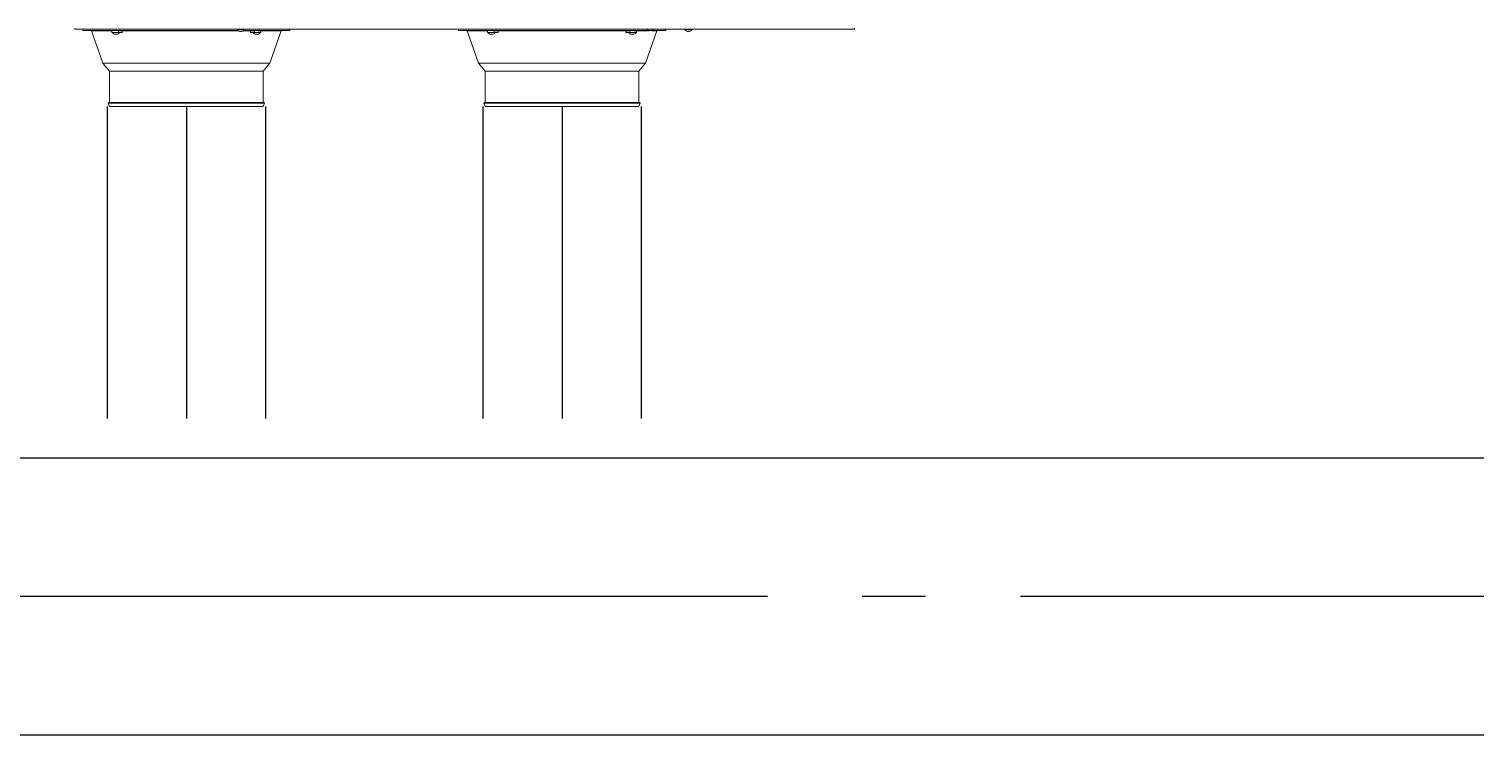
# Model space of a CAD drawing. Header units: millimetres. Extents: x 61566 to 667441, y 0 to 118800.
# Drawn here: x 272941 to 274769, y 53756 to 54649 of the extents above; entities that cross this region are included whole.
import ezdxf

# ---------------------------------------------------------------- set-up
doc = ezdxf.new("R2010")
doc.units = ezdxf.units.MM
doc.header["$LTSCALE"] = 200
doc.linetypes.add('CEN6', pattern=[12, 10, -0.75, 0.5, -0.75])
doc.linetypes.add('CENTER', pattern=[50.8, 31.75, -6.35, 6.35, -6.35])
for name, color, linetype in [('1 EA', 3, 'Continuous'), ('LG-환기', 2, 'Continuous'), ('환기(RA)', 2, 'Continuous'), ('환기(SA)', 3, 'Continuous'), ('환기유니트', 6, 'Continuous')]:
    doc.layers.add(name, color=color, linetype=linetype)

# ---------------------------------------------------------------- blocks, each defined once
blk = doc.blocks.new('상업용 프리미엄 환기 250~500CMH')
at = {"layer": 'LG-환기', "color": 0, "linetype": 'Continuous', "lineweight": 18}
for p, q in [((0, 762.2), (0, 985.6)), ((0, 985.6), (1.3, 985.6)), ((-0.5, 771.3), (-0.5, 780.2)), ((0, 0), (0, 762.2)), ((-2, 736), (-42.8, 721.6)), ((-1.8, 747), (-2, 736)), ((-2, 729.4), (-2, 736)), ((0, 747), (-1.8, 747)), ((-1.8, 729), (-1.8, 747)), ((-93.5, 714.7), (-97.8, 713)), ((-97.8, 519), (-97.8, 713)), ((-93.5, 517.3), (-93.5, 714.7)), ((-92.8, 517.7), (-92.8, 714.3)), ((-52.8, 713), (-92.8, 713)), ((-42.8, 721.6), (-52.8, 713)), ((-52.8, 519), (-52.8, 713)), ((-42.8, 510.3), (-42.8, 721.6)), ((-2, 707.1), (-2, 726.4)), ((-1.8, 726.2), (-1.8, 485)), ((-6.1, 705.5), (-6.5, 705.5)), ((-6.5, 704.7), (-6.1, 704.7)), ((-6.1, 707.2), (-6.1, 707.2)), ((-6.1, 702.9), (-6.1, 702.9)), ((-4, 709.8), (-4.3, 709.8)), ((-4.3, 700.4), (-4.3, 709.8)), ((-4.3, 700.4), (-4, 700.4)), ((-1.8, 710.1), (-4, 710.1)), ((-4, 696.7), (-4, 710.1)), ((-4, 701.6), (-1.9, 701.6)), ((-2, 697.2), (-2, 534.8)), ((-4, 531.6), (-4.3, 531.6)), ((-4.3, 522.2), (-4.3, 531.6)), ((-4, 521.9), (-4, 535.3)), ((-4, 530.4), (-1.9, 530.4)), ((-97.8, 519), (-93.5, 517.3)), ((-92.8, 519), (-52.8, 519)), ((-52.8, 519), (-42.8, 510.3)), ((-6.1, 527.3), (-6.5, 527.3)), ((-6.5, 526.5), (-6.1, 526.5)), ((-6.1, 529.1), (-6.1, 529.1)), ((-6.1, 524.8), (-6.1, 524.8)), ((-4.3, 522.2), (-4, 522.2)), ((-4, 521.9), (-1.8, 521.9)), ((-2, 521.9), (-2, 496)), ((-42.8, 510.3), (-2, 496)), ((-2, 496), (-1.8, 485)), ((-1.8, 485), (0, 485)), ((-2, 261.1), (-42.8, 246.7)), ((-1.8, 272.1), (-2, 261.1)), ((-2, 231.9), (-2, 261.1)), ((0, 272.1), (-1.8, 272.1)), ((-1.8, 272.1), (-1.8, 213.1)), ((-93.5, 239.8), (-97.8, 238.1)), ((-97.8, 44.1), (-97.8, 238.1)), ((-93.5, 42.4), (-93.5, 239.8)), ((-92.8, 42.8), (-92.8, 239.4)), ((-52.8, 238.1), (-92.8, 238.1)), ((-42.8, 246.7), (-52.8, 238.1)), ((-52.8, 44.1), (-52.8, 238.1)), ((-42.8, 35.4), (-42.8, 246.7)), ((-6.1, 230.6), (-6.5, 230.6)), ((-6.5, 229.8), (-6.1, 229.8)), ((-6.1, 232.3), (-6.1, 232.3)), ((-6.1, 228), (-6.1, 228)), ((-4, 234.9), (-4.3, 234.9)), ((-4.3, 225.5), (-4.3, 234.9)), ((-4.3, 225.5), (-4, 225.5)), ((-1.8, 235.2), (-4, 235.2)), ((-4, 221.8), (-4, 235.2)), ((-4, 226.7), (-1.9, 226.7)), ((-2, 222.3), (-2, 212.7)), ((-2, 207.1), (-2, 59.9)), ((-1.8, 206.7), (-1.8, 10.1)), ((-0.5, 205.4), (-0.5, 214.3)), ((-4.3, 47.3), (-4.3, 56.7)), ((-4, 56.7), (-4.3, 56.7)), ((-4, 47), (-4, 60.4)), ((-4, 55.5), (-1.9, 55.5)), ((-97.8, 44.1), (-93.5, 42.4)), ((-92.8, 44.1), (-52.8, 44.1)), ((-52.8, 44.1), (-42.8, 35.4)), ((-6.1, 52.4), (-6.5, 52.4)), ((-6.5, 51.6), (-6.1, 51.6)), ((-6.1, 54.2), (-6.1, 54.2)), ((-6.1, 49.9), (-6.1, 49.9)), ((-4.3, 47.3), (-4, 47.3)), ((-4, 47), (-1.8, 47)), ((-2, 47), (-2, 21.1)), ((-42.8, 35.4), (-2, 21.1)), ((-2, 21.1), (-1.8, 10.1)), ((-1.8, 10.1), (0, 10.1)), ((1.3, 0), (0, 0))]:
    blk.add_line(p, q, dxfattribs=at)
for centre, radius, start, end in [((2.6, 775.7), 5.4, 124.6013, 153.9572), ((2.6, 775.7), 5.4, 206.0849, 235.3987), ((-0.3, 779.9), 0.3, 0, 124.6013), ((-0.3, 771.5), 0.3, 235.3987, 0), ((-93.3, 714.3), 0.5, 0, 111.8014), ((3.6, 727.2), 5.4, 131.7549, 153.9572), ((3.6, 727.2), 5.4, 206.0849, 228.2448), ((-0.4, 705.1), 6.09, 159.3157, 176.2321), ((-0.4, 705.1), 6.09, 183.7679, 200.6843), ((-0.4, 705.1), 6.1, 129.6019, 159.3622), ((-0.4, 705.1), 5.71, 175.982, 184.018), ((-0.4, 705.1), 6.1, 200.6378, 230.3981), ((-0.4, 526.9), 6.1, 129.6019, 159.3622), ((-93.3, 517.7), 0.5, 248.1986, 0), ((-0.4, 526.9), 6.09, 159.3157, 176.2321), ((-0.4, 526.9), 6.09, 183.7679, 200.6843), ((-0.4, 526.9), 5.71, 175.982, 184.018), ((-0.4, 526.9), 6.1, 200.6378, 230.3981), ((-93.3, 239.4), 0.5, 0, 111.8014), ((-0.4, 230.2), 6.09, 159.3157, 176.2321), ((-0.4, 230.2), 6.09, 183.7679, 200.6843), ((-0.4, 230.2), 6.1, 129.6019, 159.3622), ((-0.4, 230.2), 5.71, 175.982, 184.018), ((-0.4, 230.2), 6.1, 200.6378, 230.3981), ((2.6, 209.9), 5.4, 124.6013, 153.9572), ((2.6, 209.9), 5.4, 206.0849, 235.3987), ((-0.3, 214.1), 0.3, 0, 124.6013), ((-0.3, 205.7), 0.3, 235.3987, 0), ((-0.4, 52), 6.1, 129.6019, 159.3622), ((-93.3, 42.8), 0.5, 248.1986, 0), ((-0.4, 52), 6.09, 159.3157, 176.2321), ((-0.4, 52), 6.09, 183.7679, 200.6843), ((-0.4, 52), 5.71, 175.982, 184.018), ((-0.4, 52), 6.1, 200.6378, 230.3981)]:
    blk.add_arc(centre, radius, start, end, dxfattribs=at)
for points, knots in [([(-2.7, 776.4), (-2.7, 776.4), (-2.7, 776.4), (-2.8, 776.3), (-2.8, 776.3), (-2.8, 776.3), (-2.8, 776.3), (-2.8, 776.3), (-2.8, 776.3), (-2.8, 776.2), (-2.8, 776.2), (-2.8, 776.2), (-2.8, 776.2), (-2.8, 776.2), (-2.8, 776.2), (-2.8, 776.1), (-2.8, 776.1), (-2.8, 776.1), (-2.8, 776.1), (-2.8, 776.1), (-2.8, 776.1), (-2.8, 776.1), (-2.7, 776.1), (-2.7, 776.1), (-2.7, 776.1)], [0, 0, 0, 0, 0.125, 0.125, 0.1875, 0.1875, 0.25, 0.25, 0.375, 0.375, 0.4375, 0.4375, 0.5, 0.5, 0.625, 0.625, 0.6875, 0.6875, 0.75, 0.8125, 0.8125, 0.875, 0.875, 1, 1, 1, 1]), ([(-2.7, 775.3), (-2.7, 775.3), (-2.7, 775.3), (-2.8, 775.3), (-2.8, 775.3), (-2.8, 775.3), (-2.8, 775.3), (-2.8, 775.3), (-2.8, 775.3), (-2.8, 775.2), (-2.8, 775.2), (-2.8, 775.2), (-2.8, 775.2), (-2.8, 775.2), (-2.8, 775.2), (-2.8, 775.2), (-2.8, 775.2), (-2.8, 775.1), (-2.8, 775.1), (-2.8, 775.1), (-2.8, 775.1), (-2.8, 775.1), (-2.7, 775), (-2.7, 775), (-2.7, 775)], [0, 0, 0, 0, 0.125, 0.125, 0.1875, 0.1875, 0.25, 0.25, 0.375, 0.375, 0.4375, 0.4375, 0.5, 0.5, 0.625, 0.625, 0.6875, 0.6875, 0.75, 0.8125, 0.8125, 0.875, 0.875, 1, 1, 1, 1]), ([(-2.4, 777.7), (-2.5, 777.5), (-2.6, 777.3), (-2.6, 777), (-2.6, 777), (-2.7, 776.8), (-2.7, 776.8), (-2.7, 776.6), (-2.7, 776.5), (-2.7, 776.4)], [0, 0, 0, 0, 0.5, 0.5, 0.625, 0.625, 0.75, 0.75, 1, 1, 1, 1]), ([(-2.7, 776.1), (-2.7, 776.1), (-2.7, 776.1), (-2.7, 776.1), (-2.7, 776.1), (-2.6, 776.1), (-2.6, 776.1), (-2.6, 776.1), (-2.6, 776.1), (-2.6, 776.1), (-2.5, 776.1), (-2.4, 776.1), (-2.4, 776.1)], [0, 0, 0, 0, 0.25, 0.25, 0.375, 0.375, 0.5, 0.5, 0.625, 0.625, 0.75, 1, 1, 1, 1]), ([(-2.4, 775.3), (-2.4, 775.3), (-2.5, 775.3), (-2.5, 775.3), (-2.6, 775.3), (-2.6, 775.3), (-2.6, 775.3), (-2.7, 775.3), (-2.7, 775.3), (-2.7, 775.3)], [0, 0, 0, 0, 0.25, 0.25, 0.375, 0.375, 0.5, 0.5, 1, 1, 1, 1]), ([(-2.7, 775), (-2.7, 774.8), (-2.7, 774.6), (-2.6, 774.2), (-2.6, 774.1), (-2.5, 774), (-2.5, 773.9), (-2.4, 773.8), (-2.4, 773.8), (-2.4, 773.7)], [0, 0, 0, 0, 0.5, 0.5, 0.75, 0.75, 0.875, 0.875, 1, 1, 1, 1]), ([(-1.7, 727.9), (-1.7, 727.9), (-1.7, 727.9), (-1.8, 727.8), (-1.8, 727.8), (-1.8, 727.8), (-1.8, 727.8), (-1.8, 727.8), (-1.8, 727.7), (-1.8, 727.7), (-1.8, 727.7), (-1.8, 727.7), (-1.8, 727.7), (-1.8, 727.7), (-1.8, 727.7), (-1.8, 727.6), (-1.8, 727.6), (-1.8, 727.6), (-1.8, 727.6), (-1.8, 727.6), (-1.8, 727.6), (-1.8, 727.6), (-1.7, 727.6), (-1.7, 727.6), (-1.7, 727.6)], [0, 0, 0, 0, 0.125, 0.125, 0.1875, 0.1875, 0.25, 0.25, 0.375, 0.375, 0.4375, 0.4375, 0.5, 0.5, 0.625, 0.625, 0.6875, 0.6875, 0.75, 0.8125, 0.8125, 0.875, 0.875, 1, 1, 1, 1]), ([(-1.7, 726.8), (-1.7, 726.8), (-1.7, 726.8), (-1.8, 726.8), (-1.8, 726.8), (-1.8, 726.8), (-1.8, 726.8), (-1.8, 726.8), (-1.8, 726.8), (-1.8, 726.7), (-1.8, 726.7), (-1.8, 726.7), (-1.8, 726.7), (-1.8, 726.7), (-1.8, 726.7), (-1.8, 726.7), (-1.8, 726.6), (-1.8, 726.6), (-1.8, 726.6), (-1.8, 726.6), (-1.8, 726.6), (-1.8, 726.6), (-1.7, 726.5), (-1.7, 726.5), (-1.7, 726.5)], [0, 0, 0, 0, 0.125, 0.125, 0.1875, 0.1875, 0.25, 0.25, 0.375, 0.375, 0.4375, 0.4375, 0.5, 0.5, 0.625, 0.625, 0.6875, 0.6875, 0.75, 0.8125, 0.8125, 0.875, 0.875, 1, 1, 1, 1]), ([(-1.4, 729.2), (-1.5, 729), (-1.6, 728.8), (-1.6, 728.5), (-1.6, 728.5), (-1.7, 728.3), (-1.7, 728.3), (-1.7, 728.1), (-1.7, 728), (-1.7, 727.9)], [0, 0, 0, 0, 0.5, 0.5, 0.625, 0.625, 0.75, 0.75, 1, 1, 1, 1]), ([(-1.7, 727.6), (-1.7, 727.6), (-1.7, 727.6), (-1.7, 727.6), (-1.7, 727.6), (-1.6, 727.6), (-1.6, 727.6), (-1.6, 727.6), (-1.6, 727.6), (-1.6, 727.6), (-1.5, 727.6), (-1.4, 727.6), (-1.4, 727.6)], [0, 0, 0, 0, 0.25, 0.25, 0.375, 0.375, 0.5, 0.5, 0.625, 0.625, 0.75, 1, 1, 1, 1]), ([(-1.4, 726.8), (-1.4, 726.8), (-1.5, 726.8), (-1.5, 726.8), (-1.6, 726.8), (-1.6, 726.8), (-1.6, 726.8), (-1.7, 726.8), (-1.7, 726.8), (-1.7, 726.8)], [0, 0, 0, 0, 0.25, 0.25, 0.375, 0.375, 0.5, 0.5, 1, 1, 1, 1]), ([(-1.7, 726.5), (-1.7, 726.3), (-1.7, 726.1), (-1.6, 725.7), (-1.6, 725.6), (-1.5, 725.5), (-1.5, 725.4), (-1.4, 725.3), (-1.4, 725.3), (-1.4, 725.2)], [0, 0, 0, 0, 0.5, 0.5, 0.75, 0.75, 0.875, 0.875, 1, 1, 1, 1]), ([(-2, 697.2), (-2.1, 697.2), (-2.2, 697.2), (-2.8, 697), (-3.4, 696.9), (-4, 696.7)], [0, 0, 0, 0, 0.13694, 0.13694, 1, 1, 1, 1]), ([(-1.9, 701.6), (-1.9, 701.4), (-1.9, 701.1), (-1.9, 699.7), (-2, 698.5), (-2, 697.2)], [0, 0, 0, 0, 0.144832, 0.144832, 1, 1, 1, 1]), ([(-1.8, 708.6), (-1.8, 708.5), (-1.8, 708.4), (-1.8, 708.2), (-1.8, 708.2), (-1.8, 708.1), (-1.8, 708), (-1.8, 707.9), (-1.8, 707.7), (-1.8, 707.5), (-1.8, 707.2), (-1.8, 706.9), (-1.8, 706.9), (-1.8, 706.7), (-1.8, 706.7), (-1.8, 706.6), (-1.8, 706.6), (-1.8, 706.4), (-1.8, 706.1), (-1.8, 705.7), (-1.8, 705.4), (-1.8, 705.3), (-1.8, 705.1), (-1.8, 705), (-1.8, 704.9), (-1.8, 704.8), (-1.8, 704.7), (-1.8, 704.4), (-1.8, 704.1), (-1.8, 703.8), (-1.8, 703.6), (-1.8, 703.5), (-1.8, 703.3), (-1.8, 703.3), (-1.8, 703), (-1.8, 702.7), (-1.8, 702.5), (-1.8, 702.3), (-1.8, 702.2), (-1.8, 702.1), (-1.8, 702.1), (-1.8, 702), (-1.8, 702), (-1.9, 701.8), (-1.9, 701.7), (-1.9, 701.6)], [0, 0, 0, 0, 0.0625, 0.0625, 0.078125, 0.078125, 0.09375, 0.125, 0.125, 0.1875, 0.25, 0.25, 0.28125, 0.28125, 0.296875, 0.296875, 0.3125, 0.3125, 0.375, 0.4375, 0.4375, 0.5, 0.5, 0.515625, 0.515625, 0.53125, 0.5625, 0.5625, 0.625, 0.6875, 0.6875, 0.71875, 0.71875, 0.75, 0.75, 0.8125, 0.875, 0.875, 0.90625, 0.90625, 0.921875, 0.921875, 0.9375, 0.9375, 1, 1, 1, 1]), ([(-1.8, 710.1), (-1.8, 710.1), (-1.8, 710.1), (-1.8, 710.1), (-1.8, 710.1), (-1.8, 710), (-1.8, 710), (-1.8, 710), (-1.8, 710), (-1.8, 710), (-1.8, 709.9), (-1.8, 709.9), (-1.8, 709.8), (-1.8, 709.7), (-1.8, 709.6), (-1.8, 709.5), (-1.8, 709.4), (-1.8, 709.3), (-1.8, 709.3), (-1.8, 709.2), (-1.8, 709.1), (-1.8, 708.9), (-1.8, 708.7), (-1.8, 708.6)], [0, 0, 0, 0, 0.001248, 0.001248, 0.126092, 0.250936, 0.250936, 0.282147, 0.282147, 0.313358, 0.313358, 0.37578, 0.37578, 0.500624, 0.625468, 0.625468, 0.68789, 0.68789, 0.750312, 0.750312, 0.875156, 0.875156, 1, 1, 1, 1]), ([(-4, 535.3), (-3.4, 535.1), (-2.8, 535), (-2.2, 534.8), (-2.1, 534.8), (-2, 534.8)], [0, 0, 0, 0, 0.86306, 0.86306, 1, 1, 1, 1]), ([(-1.9, 530.4), (-1.9, 530.3), (-1.9, 530.2), (-1.8, 529.9), (-1.8, 529.7), (-1.8, 529.4), (-1.8, 529.2), (-1.8, 529.2), (-1.8, 529.1), (-1.8, 529.1), (-1.8, 529), (-1.8, 528.9), (-1.8, 528.7), (-1.8, 528.4), (-1.8, 528), (-1.8, 527.8), (-1.8, 527.7), (-1.8, 527.6), (-1.8, 527.6), (-1.8, 527.5), (-1.8, 527.4), (-1.8, 527.2), (-1.8, 527.1), (-1.8, 526.7), (-1.8, 526.4), (-1.8, 526.1), (-1.8, 525.9), (-1.8, 525.8), (-1.8, 525.8), (-1.8, 525.7), (-1.8, 525.6), (-1.8, 525.5), (-1.8, 525.3), (-1.8, 525), (-1.8, 524.7), (-1.8, 524.5), (-1.8, 524.4), (-1.8, 524.3), (-1.8, 524.2), (-1.8, 524), (-1.8, 523.9), (-1.8, 523.6), (-1.8, 523.5), (-1.8, 523.4)], [0, 0, 0, 0, 0.0625, 0.0625, 0.125, 0.1875, 0.1875, 0.203125, 0.203125, 0.21875, 0.21875, 0.25, 0.25, 0.3125, 0.375, 0.375, 0.40625, 0.40625, 0.421875, 0.421875, 0.4375, 0.4375, 0.5, 0.5, 0.5625, 0.625, 0.625, 0.640625, 0.640625, 0.65625, 0.65625, 0.6875, 0.6875, 0.75, 0.8125, 0.8125, 0.84375, 0.84375, 0.875, 0.875, 0.9375, 0.9375, 1, 1, 1, 1]), ([(-1.8, 523.4), (-1.8, 523.3), (-1.8, 523.1), (-1.8, 523), (-1.8, 523), (-1.8, 522.9), (-1.8, 522.9), (-1.8, 522.8), (-1.8, 522.7), (-1.8, 522.5), (-1.8, 522.3), (-1.8, 522.3), (-1.8, 522.2), (-1.8, 522.2), (-1.8, 522.2), (-1.8, 522.1), (-1.8, 522.1), (-1.8, 522.1), (-1.8, 522), (-1.8, 521.9), (-1.8, 521.9), (-1.8, 521.9), (-1.8, 521.9), (-1.8, 521.9), (-1.8, 521.9)], [0, 0, 0, 0, 0.124921, 0.124921, 0.156151, 0.156151, 0.187381, 0.249842, 0.249842, 0.374763, 0.499684, 0.499684, 0.562144, 0.562144, 0.593375, 0.593375, 0.624605, 0.624605, 0.749526, 0.874447, 0.874447, 0.999368, 0.999368, 1, 1, 1, 1]), ([(-2, 222.3), (-2.1, 222.3), (-2.2, 222.3), (-2.8, 222.1), (-3.4, 222), (-4, 221.8)], [0, 0, 0, 0, 0.13694, 0.13694, 1, 1, 1, 1]), ([(-1.9, 226.7), (-1.9, 226.5), (-1.9, 226.2), (-1.9, 224.8), (-2, 223.6), (-2, 222.3)], [0, 0, 0, 0, 0.144832, 0.144832, 1, 1, 1, 1]), ([(-1.8, 233.7), (-1.8, 233.6), (-1.8, 233.5), (-1.8, 233.3), (-1.8, 233.3), (-1.8, 233.2), (-1.8, 233.1), (-1.8, 233), (-1.8, 232.8), (-1.8, 232.6), (-1.8, 232.3), (-1.8, 232), (-1.8, 232), (-1.8, 231.8), (-1.8, 231.8), (-1.8, 231.7), (-1.8, 231.7), (-1.8, 231.5), (-1.8, 231.2), (-1.8, 230.8), (-1.8, 230.5), (-1.8, 230.4), (-1.8, 230.2), (-1.8, 230.1), (-1.8, 230), (-1.8, 229.9), (-1.8, 229.8), (-1.8, 229.5), (-1.8, 229.2), (-1.8, 228.9), (-1.8, 228.7), (-1.8, 228.6), (-1.8, 228.4), (-1.8, 228.4), (-1.8, 228.1), (-1.8, 227.8), (-1.8, 227.6), (-1.8, 227.4), (-1.8, 227.3), (-1.8, 227.2), (-1.8, 227.2), (-1.8, 227.1), (-1.8, 227.1), (-1.9, 226.9), (-1.9, 226.8), (-1.9, 226.7)], [0, 0, 0, 0, 0.0625, 0.0625, 0.078125, 0.078125, 0.09375, 0.125, 0.125, 0.1875, 0.25, 0.25, 0.28125, 0.28125, 0.296875, 0.296875, 0.3125, 0.3125, 0.375, 0.4375, 0.4375, 0.5, 0.5, 0.515625, 0.515625, 0.53125, 0.5625, 0.5625, 0.625, 0.6875, 0.6875, 0.71875, 0.71875, 0.75, 0.75, 0.8125, 0.875, 0.875, 0.90625, 0.90625, 0.921875, 0.921875, 0.9375, 0.9375, 1, 1, 1, 1]), ([(-1.8, 235.2), (-1.8, 235.2), (-1.8, 235.2), (-1.8, 235.2), (-1.8, 235.2), (-1.8, 235.1), (-1.8, 235.1), (-1.8, 235.1), (-1.8, 235.1), (-1.8, 235.1), (-1.8, 235), (-1.8, 235), (-1.8, 234.9), (-1.8, 234.8), (-1.8, 234.7), (-1.8, 234.6), (-1.8, 234.5), (-1.8, 234.4), (-1.8, 234.4), (-1.8, 234.3), (-1.8, 234.2), (-1.8, 234), (-1.8, 233.8), (-1.8, 233.7)], [0, 0, 0, 0, 0.001248, 0.001248, 0.126092, 0.250936, 0.250936, 0.282147, 0.282147, 0.313358, 0.313358, 0.37578, 0.37578, 0.500624, 0.625468, 0.625468, 0.68789, 0.68789, 0.750312, 0.750312, 0.875156, 0.875156, 1, 1, 1, 1]), ([(-2.7, 210.6), (-2.7, 210.6), (-2.7, 210.6), (-2.8, 210.5), (-2.8, 210.5), (-2.8, 210.5), (-2.8, 210.5), (-2.8, 210.5), (-2.8, 210.4), (-2.8, 210.4), (-2.8, 210.4), (-2.8, 210.4), (-2.8, 210.4), (-2.8, 210.4), (-2.8, 210.4), (-2.8, 210.3), (-2.8, 210.3), (-2.8, 210.3), (-2.8, 210.3), (-2.8, 210.3), (-2.8, 210.3), (-2.8, 210.3), (-2.7, 210.3), (-2.7, 210.3), (-2.7, 210.3)], [0, 0, 0, 0, 0.125, 0.125, 0.1875, 0.1875, 0.25, 0.25, 0.375, 0.375, 0.4375, 0.4375, 0.5, 0.5, 0.625, 0.625, 0.6875, 0.6875, 0.75, 0.8125, 0.8125, 0.875, 0.875, 1, 1, 1, 1]), ([(-2.7, 209.5), (-2.7, 209.5), (-2.7, 209.5), (-2.8, 209.5), (-2.8, 209.5), (-2.8, 209.5), (-2.8, 209.5), (-2.8, 209.5), (-2.8, 209.5), (-2.8, 209.4), (-2.8, 209.4), (-2.8, 209.4), (-2.8, 209.4), (-2.8, 209.4), (-2.8, 209.4), (-2.8, 209.4), (-2.8, 209.3), (-2.8, 209.3), (-2.8, 209.3), (-2.8, 209.3), (-2.8, 209.3), (-2.8, 209.3), (-2.7, 209.2), (-2.7, 209.2), (-2.7, 209.2)], [0, 0, 0, 0, 0.125, 0.125, 0.1875, 0.1875, 0.25, 0.25, 0.375, 0.375, 0.4375, 0.4375, 0.5, 0.5, 0.625, 0.625, 0.6875, 0.6875, 0.75, 0.8125, 0.8125, 0.875, 0.875, 1, 1, 1, 1]), ([(-2.4, 211.9), (-2.5, 211.7), (-2.6, 211.5), (-2.6, 211.2), (-2.6, 211.1), (-2.7, 211), (-2.7, 211), (-2.7, 210.8), (-2.7, 210.7), (-2.7, 210.6)], [0, 0, 0, 0, 0.5, 0.5, 0.625, 0.625, 0.75, 0.75, 1, 1, 1, 1]), ([(-2.7, 210.3), (-2.7, 210.3), (-2.7, 210.3), (-2.7, 210.3), (-2.7, 210.3), (-2.6, 210.3), (-2.6, 210.3), (-2.6, 210.3), (-2.6, 210.3), (-2.6, 210.3), (-2.5, 210.3), (-2.4, 210.3), (-2.4, 210.3)], [0, 0, 0, 0, 0.25, 0.25, 0.375, 0.375, 0.5, 0.5, 0.625, 0.625, 0.75, 1, 1, 1, 1]), ([(-2.4, 209.5), (-2.4, 209.5), (-2.5, 209.5), (-2.5, 209.5), (-2.6, 209.5), (-2.6, 209.5), (-2.6, 209.5), (-2.7, 209.5), (-2.7, 209.5), (-2.7, 209.5)], [0, 0, 0, 0, 0.25, 0.25, 0.375, 0.375, 0.5, 0.5, 1, 1, 1, 1]), ([(-2.7, 209.2), (-2.7, 209), (-2.7, 208.8), (-2.6, 208.4), (-2.6, 208.3), (-2.5, 208.2), (-2.5, 208.1), (-2.4, 208), (-2.4, 207.9), (-2.4, 207.9)], [0, 0, 0, 0, 0.5, 0.5, 0.75, 0.75, 0.875, 0.875, 1, 1, 1, 1]), ([(-4, 60.4), (-3.4, 60.2), (-2.8, 60.1), (-2.2, 59.9), (-2.1, 59.9), (-2, 59.9)], [0, 0, 0, 0, 0.86306, 0.86306, 1, 1, 1, 1]), ([(-1.9, 55.5), (-1.9, 55.4), (-1.9, 55.3), (-1.8, 55), (-1.8, 54.8), (-1.8, 54.5), (-1.8, 54.3), (-1.8, 54.3), (-1.8, 54.2), (-1.8, 54.2), (-1.8, 54.1), (-1.8, 54), (-1.8, 53.8), (-1.8, 53.5), (-1.8, 53.1), (-1.8, 52.9), (-1.8, 52.8), (-1.8, 52.7), (-1.8, 52.7), (-1.8, 52.6), (-1.8, 52.5), (-1.8, 52.3), (-1.8, 52.2), (-1.8, 51.8), (-1.8, 51.5), (-1.8, 51.2), (-1.8, 51), (-1.8, 50.9), (-1.8, 50.9), (-1.8, 50.8), (-1.8, 50.7), (-1.8, 50.6), (-1.8, 50.4), (-1.8, 50.1), (-1.8, 49.8), (-1.8, 49.6), (-1.8, 49.5), (-1.8, 49.4), (-1.8, 49.3), (-1.8, 49.1), (-1.8, 49), (-1.8, 48.7), (-1.8, 48.6), (-1.8, 48.5)], [0, 0, 0, 0, 0.0625, 0.0625, 0.125, 0.1875, 0.1875, 0.203125, 0.203125, 0.21875, 0.21875, 0.25, 0.25, 0.3125, 0.375, 0.375, 0.40625, 0.40625, 0.421875, 0.421875, 0.4375, 0.4375, 0.5, 0.5, 0.5625, 0.625, 0.625, 0.640625, 0.640625, 0.65625, 0.65625, 0.6875, 0.6875, 0.75, 0.8125, 0.8125, 0.84375, 0.84375, 0.875, 0.875, 0.9375, 0.9375, 1, 1, 1, 1]), ([(-1.8, 48.5), (-1.8, 48.4), (-1.8, 48.2), (-1.8, 48.1), (-1.8, 48.1), (-1.8, 48), (-1.8, 48), (-1.8, 47.9), (-1.8, 47.8), (-1.8, 47.6), (-1.8, 47.4), (-1.8, 47.4), (-1.8, 47.3), (-1.8, 47.3), (-1.8, 47.3), (-1.8, 47.2), (-1.8, 47.2), (-1.8, 47.2), (-1.8, 47.1), (-1.8, 47), (-1.8, 47), (-1.8, 47), (-1.8, 47), (-1.8, 47), (-1.8, 47)], [0, 0, 0, 0, 0.124921, 0.124921, 0.156151, 0.156151, 0.187381, 0.249842, 0.249842, 0.374763, 0.499684, 0.499684, 0.562144, 0.562144, 0.593375, 0.593375, 0.624605, 0.624605, 0.749526, 0.874447, 0.874447, 0.999368, 0.999368, 1, 1, 1, 1])]:
    blk.add_open_spline(points, degree=3, knots=knots, dxfattribs=at)
for points in [[(-2.4, 777.7), (-2.4, 777.7), (-2.4, 777.7), (-2.4, 777.7)], [(-2.4, 776.1), (-2.4, 775.8), (-2.4, 775.6), (-2.4, 775.3)], [(-2.4, 773.7), (-2.4, 773.7), (-2.4, 773.7), (-2.4, 773.7)], [(-1.4, 729.2), (-1.4, 729.2), (-1.4, 729.2), (-1.4, 729.2)], [(-1.4, 727.6), (-1.4, 727.3), (-1.4, 727.1), (-1.4, 726.8)], [(-1.4, 725.2), (-1.4, 725.2), (-1.4, 725.2), (-1.4, 725.2)], [(-2, 534.8), (-2, 533.3), (-1.9, 531.9), (-1.9, 530.4)], [(-2.4, 211.9), (-2.4, 211.9), (-2.4, 211.9), (-2.4, 211.9)], [(-2.4, 210.3), (-2.4, 210), (-2.4, 209.8), (-2.4, 209.5)], [(-2.4, 207.9), (-2.4, 207.9), (-2.4, 207.9), (-2.4, 207.9)], [(-2, 59.9), (-2, 58.4), (-1.9, 57), (-1.9, 55.5)]]:
    blk.add_open_spline(points, degree=3, dxfattribs=at)

msp = doc.modelspace()

# ---------------------------------------------------------------- linework, layer by layer
at = {"layer": '1 EA'}
for p, q in [((277714, 54106.2), (268220, 54106.2)), ((277714, 53756.2), (268220, 53756.2))]:
    msp.add_line(p, q, dxfattribs=at)
at = {"layer": '1 EA', "color": 1, "linetype": 'CEN6', "ltscale": 0.8}
msp.add_line((277714, 53931.2), (268220, 53931.2), dxfattribs=at)
at = {"layer": '환기(RA)'}
for p, q in [((273514.5, 54550.6), (273514.5, 54156.2)), ((273714.5, 54550.6), (273714.5, 54156.2))]:
    msp.add_line(p, q, dxfattribs=at)
at = {"layer": '환기(SA)'}
for p, q in [((273039.6, 54550.6), (273039.6, 54156.2)), ((273239.6, 54550.6), (273239.6, 54156.2))]:
    msp.add_line(p, q, dxfattribs=at)
at = {"layer": '환기(SA)', "color": 1, "linetype": 'CENTER'}
for p, q in [((273139.6, 54550.6), (273139.6, 54156.2)), ((273614.5, 54550.6), (273614.5, 54156.2))]:
    msp.add_line(p, q, dxfattribs=at)

# ---------------------------------------------------------------- block references
at = {"layer": '환기유니트', "xscale": -1, "rotation": 270}
msp.add_blockref('상업용 프리미엄 환기 250~500CMH', (272998.5, 54648.4), dxfattribs=at)

doc.saveas('drawing.dxf')
